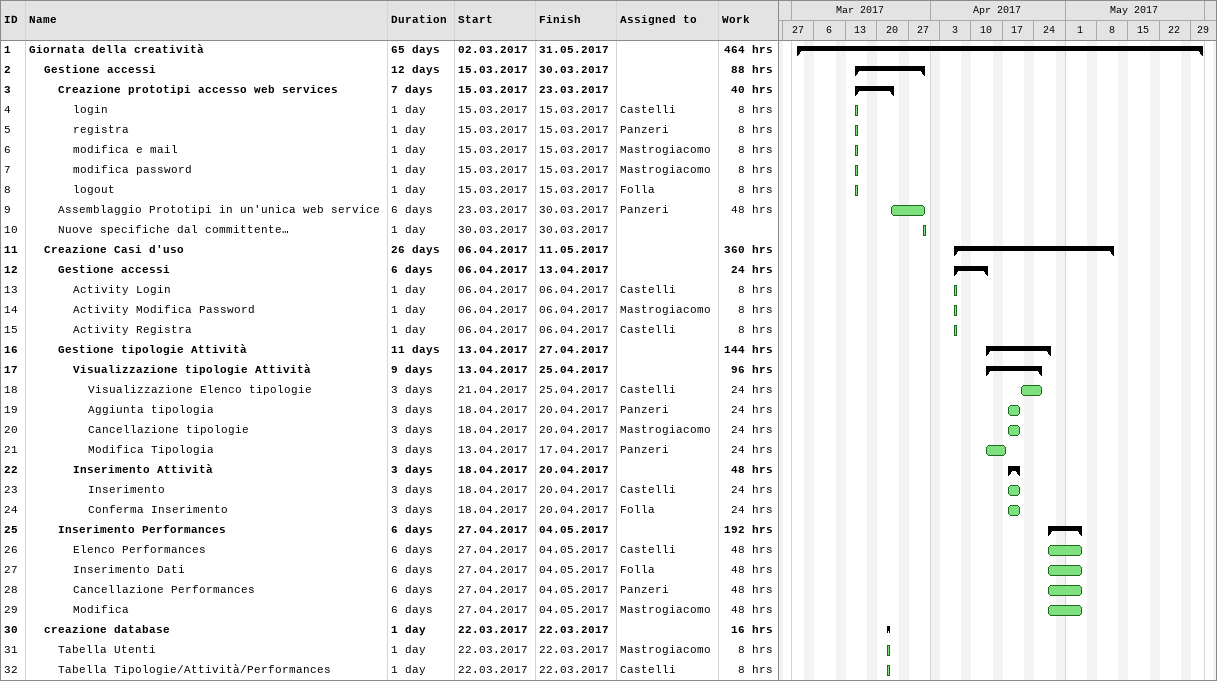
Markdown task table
| ID | Level | Task | Duration | Start | Finish | Resources | Work (h) |
|---|---|---|---|---|---|---|---|
| 1 | 1 | **Giornata della creatività** | 65d | 2017-03-02 | 2017-05-31 |  | 464 |
| 2 | 2 | **Gestione accessi** | 12d | 2017-03-15 | 2017-03-30 |  | 88 |
| 3 | 3 | **Creazione prototipi accesso web services** | 7d | 2017-03-15 | 2017-03-23 |  | 40 |
| 4 | 4 | login | 1d | 2017-03-15 | 2017-03-15 | Castelli | 8 |
| 5 | 4 | registra | 1d | 2017-03-15 | 2017-03-15 | Panzeri | 8 |
| 6 | 4 | modifica e mail | 1d | 2017-03-15 | 2017-03-15 | Mastrogiacomo | 8 |
| 7 | 4 | modifica password | 1d | 2017-03-15 | 2017-03-15 | Mastrogiacomo | 8 |
| 8 | 4 | logout | 1d | 2017-03-15 | 2017-03-15 | Folla | 8 |
| 9 | 3 | Assemblaggio Prototipi in un'unica web service | 6d | 2017-03-23 | 2017-03-30 | Panzeri | 48 |
| 10 | 3 | Nuove specifiche dal committente… | 1d | 2017-03-30 | 2017-03-30 |  |  |
| 11 | 2 | **Creazione Casi d'uso** | 26d | 2017-04-06 | 2017-05-11 |  | 360 |
| 12 | 3 | **Gestione accessi** | 6d | 2017-04-06 | 2017-04-13 |  | 24 |
| 13 | 4 | Activity Login | 1d | 2017-04-06 | 2017-04-06 | Castelli | 8 |
| 14 | 4 | Activity Modifica Password | 1d | 2017-04-06 | 2017-04-06 | Mastrogiacomo | 8 |
| 15 | 4 | Activity Registra | 1d | 2017-04-06 | 2017-04-06 | Castelli | 8 |
| 16 | 3 | **Gestione tipologie Attività** | 11d | 2017-04-13 | 2017-04-27 |  | 144 |
| 17 | 4 | **Visualizzazione tipologie Attività** | 9d | 2017-04-13 | 2017-04-25 |  | 96 |
| 18 | 5 | Visualizzazione Elenco tipologie | 3d | 2017-04-21 | 2017-04-25 | Castelli | 24 |
| 19 | 5 | Aggiunta tipologia | 3d | 2017-04-18 | 2017-04-20 | Panzeri | 24 |
| 20 | 5 | Cancellazione tipologie | 3d | 2017-04-18 | 2017-04-20 | Mastrogiacomo | 24 |
| 21 | 5 | Modifica Tipologia | 3d | 2017-04-13 | 2017-04-17 | Panzeri | 24 |
| 22 | 4 | **Inserimento Attività** | 3d | 2017-04-18 | 2017-04-20 |  | 48 |
| 23 | 5 | Inserimento | 3d | 2017-04-18 | 2017-04-20 | Castelli | 24 |
| 24 | 5 | Conferma Inserimento | 3d | 2017-04-18 | 2017-04-20 | Folla | 24 |
| 25 | 3 | **Inserimento Performances** | 6d | 2017-04-27 | 2017-05-04 |  | 192 |
| 26 | 4 | Elenco Performances | 6d | 2017-04-27 | 2017-05-04 | Castelli | 48 |
| 27 | 4 | Inserimento Dati | 6d | 2017-04-27 | 2017-05-04 | Folla | 48 |
| 28 | 4 | Cancellazione Performances | 6d | 2017-04-27 | 2017-05-04 | Panzeri | 48 |
| 29 | 4 | Modifica | 6d | 2017-04-27 | 2017-05-04 | Mastrogiacomo | 48 |
| 30 | 2 | **creazione database** | 1d | 2017-03-22 | 2017-03-22 |  | 16 |
| 31 | 3 | Tabella Utenti | 1d | 2017-03-22 | 2017-03-22 | Mastrogiacomo | 8 |
| 32 | 3 | Tabella Tipologie/Attività/Performances | 1d | 2017-03-22 | 2017-03-22 | Castelli | 8 |
